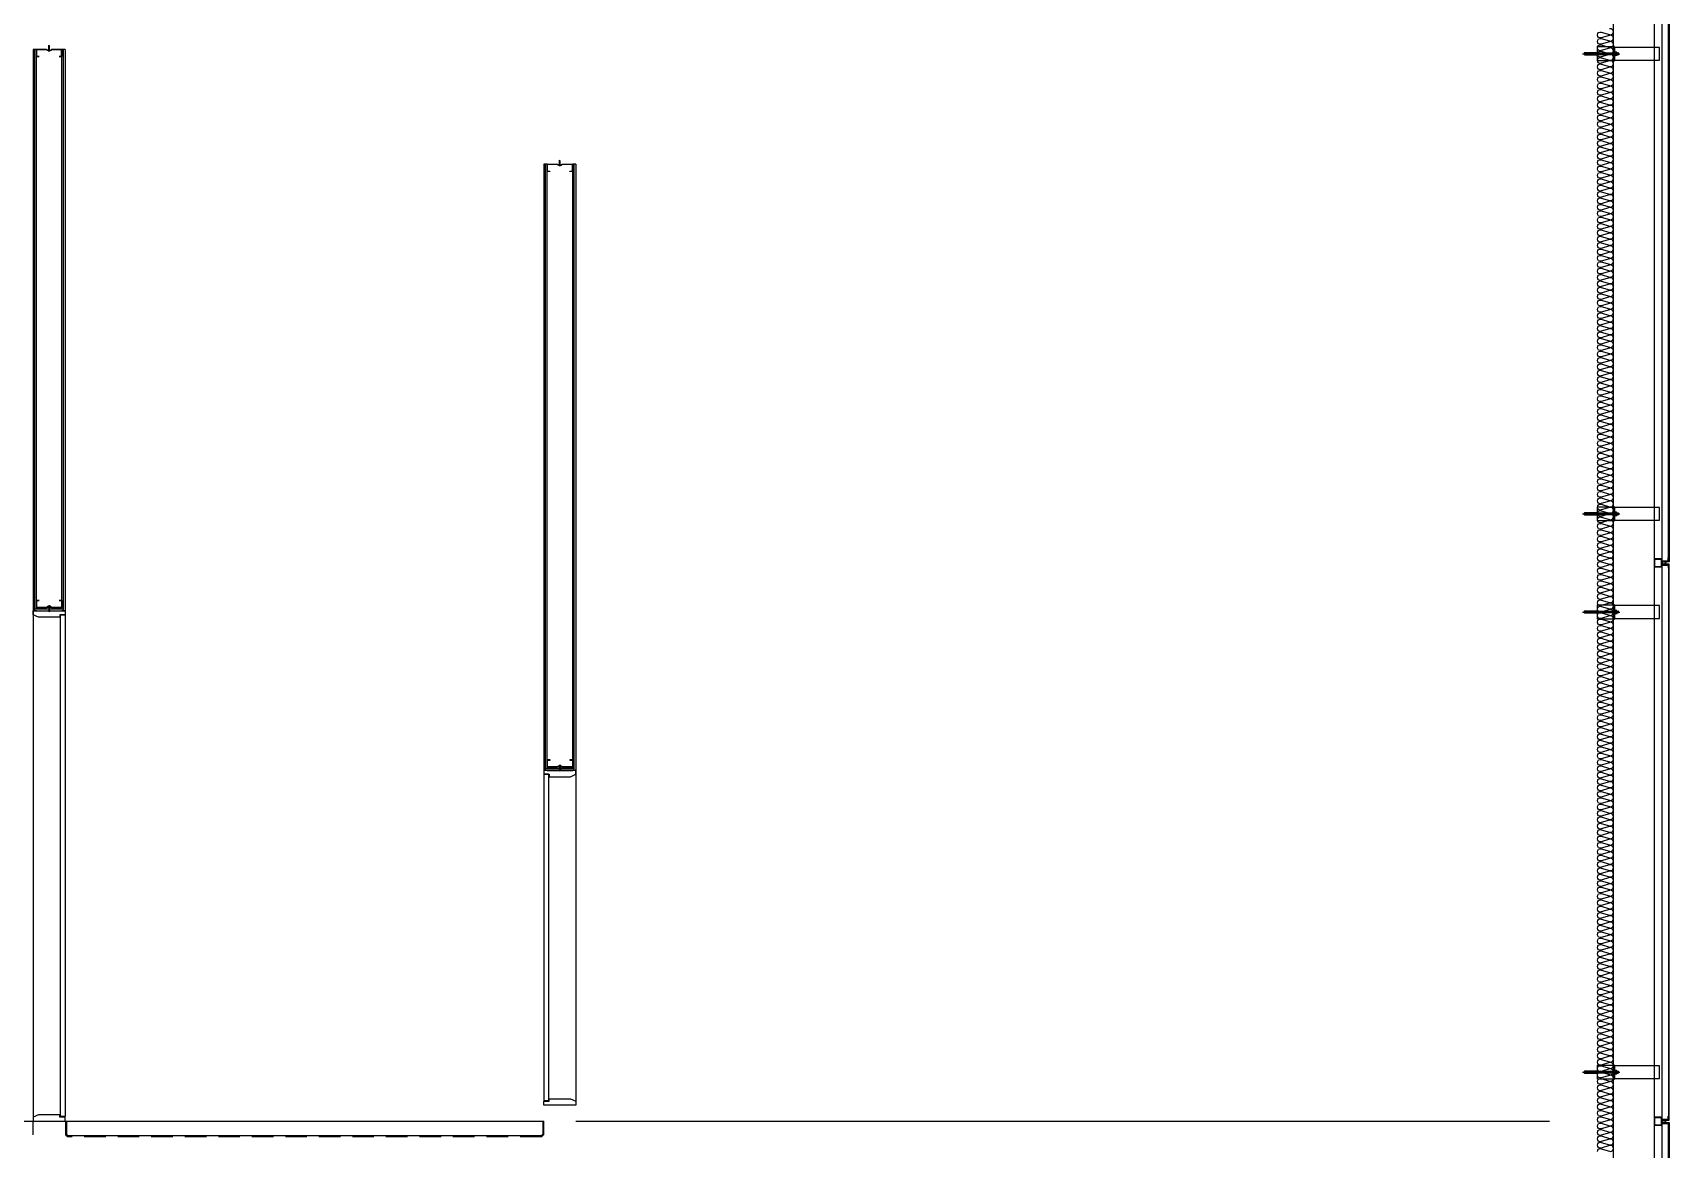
# Model space of a CAD drawing. Header units: millimetres. Extents: x 17311 to 801382, y -242618 to -104888.
# Drawn here: x 781158 to 791411, y -176405 to -169405 of the extents above; entities that cross this region are included whole.
import ezdxf

# ---------------------------------------------------------------- set-up
doc = ezdxf.new("R2010")
doc.units = ezdxf.units.MM
doc.header["$LTSCALE"] = 250
doc.linetypes.add('HID', pattern=[2.8, 1.8, -1])
for name, color, linetype in [('8입면선', 8, 'Continuous'), ('A-DOOR', 4, 'Continuous'), ('A-ELE8', 8, 'Continuous'), ('A-ETC-8', 8, 'Continuous'), ('A-FIN', 6, 'Continuous'), ('A-FIN-8', 8, 'Continuous'), ('A-WALL-D', 7, 'Continuous'), ('A-WP', 1, 'HID'), ('GAGAM-DT', 7, 'Continuous'), ('ISL', 251, 'Continuous'), ('입면', 7, 'Continuous')]:
    doc.layers.add(name, color=color, linetype=linetype)

# ---------------------------------------------------------------- blocks, each defined once
blk = doc.blocks.new('A$C632c858f')
at = {"layer": 'A-ETC-8'}
blk.add_arc((-3, 0), 24, 341.8248, 18.1752, dxfattribs=at)
blk.add_ellipse((34, 0), major_axis=(7.59, 0), ratio=0.987937, dxfattribs=at)
blk = doc.blocks.new('A$Cae507117')
at = {"layer": 'A-ETC-8'}
for points in [[(-50, 0), (-50, -50), (0, -50), (0, 0)], [(-46.8, -3.2), (-46.8, -46.8), (-3.2, -46.8), (-3.2, -3.2)]]:
    blk.add_lwpolyline(points, close=True, dxfattribs=at)
blk = doc.blocks.new('*U91')
at = {"layer": '8입면선', "color": 8}
for p, q in [((10, 0), (10, 3520)), ((190, 0), (190, 3520)), ((190, 10), (10, 10))]:
    blk.add_line(p, q, dxfattribs=at)
at = {"layer": 'A-WALL-D'}
for p, q in [((0, 3520), (0, 0)), ((20, 3520), (0, 3520)), ((20, 10), (20, 3520)), ((180, 10), (180, 3520)), ((200, 3520), (180, 3520)), ((200, 3520), (200, 0)), ((20, 0), (0, 0)), ((180, 20), (20, 20)), ((20, 0), (180, 0)), ((200, 0), (180, 0))]:
    blk.add_line(p, q, dxfattribs=at)
at = {"layer": 'GAGAM-DT', "color": 8}
for p, q in [((105, 3514), (95, 3514)), ((95, 3514), (95, 3511)), ((103, 3509), (96, 3509)), ((97, 3514), (97, 3546)), ((102, 3540), (97, 3546)), ((97, 3514), (97, 3509)), ((102, 3514), (102, 3540)), ((102, 3514), (102, 3509)), ((105, 3514), (105, 3511)), ((95, 26), (95, 29)), ((105, 26), (95, 26)), ((104, 31), (97, 31)), ((98, 26), (98, 31)), ((98, 26), (98, -6)), ((103, 26), (103, 31)), ((103, 26), (103, 0)), ((105, 26), (105, 29)), ((103, 0), (98, -6))]:
    blk.add_line(p, q, dxfattribs=at)
for centre, start, end in [((96, 3511), 180, 270), ((103, 3511), 270, 0), ((97, 29), 90, 180), ((104, 29), 0, 90)]:
    blk.add_arc(centre, 1.51, start, end, dxfattribs=at)
at = {"layer": '입면', "color": 6}
for p, q in [((20, 3475), (20, 3520)), ((20, 3520), (85, 3520)), ((84, 3519), (21, 3519)), ((21, 3519), (21, 3476)), ((89, 3513), (84, 3519)), ((85, 3520), (90, 3514)), ((110, 3513), (89, 3513)), ((90, 3514), (109, 3514)), ((109, 3514), (114, 3520)), ((115, 3519), (110, 3513)), ((114, 3520), (180, 3520)), ((178, 3519), (115, 3519)), ((178, 3476), (178, 3519)), ((180, 3520), (180, 3475)), ((37, 3475), (20, 3475)), ((21, 3476), (37, 3476)), ((37, 3476), (37, 3475)), ((162, 3475), (162, 3476)), ((162, 3476), (178, 3476)), ((180, 3475), (162, 3475)), ((38, 65), (20, 65)), ((20, 65), (20, 20)), ((20, 20), (85, 20)), ((21, 21), (21, 64)), ((21, 64), (38, 64)), ((85, 21), (21, 21)), ((38, 64), (38, 65)), ((90, 27), (85, 21)), ((85, 20), (90, 26)), ((110, 27), (90, 27)), ((90, 26), (110, 26)), ((115, 21), (110, 27)), ((110, 26), (115, 20)), ((179, 21), (115, 21)), ((115, 20), (180, 20)), ((180, 65), (162, 65)), ((162, 65), (162, 64)), ((162, 64), (179, 64)), ((179, 64), (179, 21)), ((180, 20), (180, 65))]:
    blk.add_line(p, q, dxfattribs=at)
blk = doc.blocks.new('*U143')
at = {"layer": '8입면선', "color": 8}
for p, q in [((10, 0), (10, 3800)), ((190, 0), (190, 3800)), ((190, 10), (10, 10))]:
    blk.add_line(p, q, dxfattribs=at)
at = {"layer": 'A-WALL-D'}
for p, q in [((0, 3800), (0, 0)), ((20, 3800), (0, 3800)), ((20, 10), (20, 3800)), ((180, 10), (180, 3800)), ((200, 3800), (180, 3800)), ((200, 3800), (200, 0)), ((20, 0), (0, 0)), ((180, 20), (20, 20)), ((20, 0), (180, 0)), ((200, 0), (180, 0))]:
    blk.add_line(p, q, dxfattribs=at)
at = {"layer": 'GAGAM-DT', "color": 8}
for p, q in [((105, 3794), (95, 3794)), ((95, 3794), (95, 3791)), ((97, 3794), (97, 3826)), ((102, 3820), (97, 3826)), ((97, 3794), (97, 3789)), ((102, 3794), (102, 3820)), ((102, 3794), (102, 3789)), ((105, 3794), (105, 3791)), ((103, 3789), (96, 3789)), ((95, 26), (95, 29)), ((105, 26), (95, 26)), ((104, 31), (97, 31)), ((98, 26), (98, 31)), ((98, 26), (98, -6)), ((103, 26), (103, 31)), ((103, 26), (103, 0)), ((105, 26), (105, 29)), ((103, 0), (98, -6))]:
    blk.add_line(p, q, dxfattribs=at)
for centre, start, end in [((96, 3791), 180, 270), ((103, 3791), 270, 0), ((97, 29), 90, 180), ((104, 29), 0, 90)]:
    blk.add_arc(centre, 1.51, start, end, dxfattribs=at)
at = {"layer": '입면', "color": 6}
for p, q in [((20, 3755), (20, 3800)), ((20, 3800), (85, 3800)), ((84, 3799), (21, 3799)), ((21, 3799), (21, 3756)), ((89, 3793), (84, 3799)), ((85, 3800), (90, 3794)), ((90, 3794), (109, 3794)), ((109, 3794), (114, 3800)), ((115, 3799), (110, 3793)), ((114, 3800), (180, 3800)), ((178, 3799), (115, 3799)), ((178, 3756), (178, 3799)), ((180, 3800), (180, 3755)), ((37, 3755), (20, 3755)), ((21, 3756), (37, 3756)), ((37, 3756), (37, 3755)), ((110, 3793), (89, 3793)), ((162, 3755), (162, 3756)), ((162, 3756), (178, 3756)), ((180, 3755), (162, 3755)), ((38, 65), (20, 65)), ((20, 65), (20, 20)), ((20, 20), (85, 20)), ((21, 21), (21, 64)), ((21, 64), (38, 64)), ((85, 21), (21, 21)), ((38, 64), (38, 65)), ((90, 27), (85, 21)), ((85, 20), (90, 26)), ((110, 27), (90, 27)), ((90, 26), (110, 26)), ((115, 21), (110, 27)), ((110, 26), (115, 20)), ((179, 21), (115, 21)), ((115, 20), (180, 20)), ((180, 65), (162, 65)), ((162, 65), (162, 64)), ((162, 64), (179, 64)), ((179, 64), (179, 21)), ((180, 20), (180, 65))]:
    blk.add_line(p, q, dxfattribs=at)
blk = doc.blocks.new('너트 M12')
for p, q in [((-9, 0), (9, 0)), ((-10, -9), (-10, -1)), ((9, -10), (-9, -10)), ((0, -8), (0, -1)), ((10, -1), (10, -9))]:
    blk.add_line(p, q)
for centre, start, end in [((-9, -1), 90, 180), ((-9, -9), 180, 270), ((9, -1), 0, 90), ((9, -9), 270, 0)]:
    blk.add_arc(centre, 0.5, start, end)
at = {"extrusion": (0, 0, -1)}
for centre, major_axis, ratio, start_param, end_param in [((-5, -1), (-4.75, 0.31), 0.185359, -0.024388, 3.141593), ((5, -1), (4.75, 0.31), 0.185108, 3.141593, 6.30754), ((-5, -9), (4.75, 0.31), 0.187111, 0, 3.166211), ((5, -9), (-4.75, 0.31), 0.185991, 3.117121, 6.283185)]:
    blk.add_ellipse(centre, major_axis=major_axis, ratio=ratio, start_param=start_param, end_param=end_param, dxfattribs=at)
blk = doc.blocks.new('A$C5ebcaad0')
at = {"layer": 'A-ETC-8'}
for p, q in [((-449, -225), (-214, -225)), ((-439, -220), (-439, -229)), ((-437, -219), (-437, -219)), ((-426, -220), (-437, -219)), ((-437, -231), (-426, -229)), ((-437, -231), (-437, -231)), ((-432, -220), (-432, -221)), ((-432, -229), (-432, -230)), ((-416, -219), (-431, -219)), ((-431, -222), (-429, -223)), ((-431, -228), (-429, -227)), ((-431, -231), (-416, -231)), ((-421, -224), (-428, -224)), ((-421, -226), (-428, -226)), ((-426, -220), (-412, -220)), ((-426, -229), (-412, -229)), ((-421, -223), (-421, -223)), ((-421, -227), (-421, -227)), ((-417, -227), (-417, -223)), ((-416, -219), (-413, -219)), ((-416, -231), (-413, -231)), ((-413, -219), (-413, -231)), ((-412, -231), (-412, -219)), ((-409, -219), (-412, -219)), ((-412, -231), (-409, -231)), ((-409, -231), (-409, -219)), ((-355, -219), (-409, -219)), ((-409, -231), (-355, -231)), ((-355, -219), (-246, -219)), ((-246, -231), (-355, -231)), ((-234, -219), (-226, -219)), ((-234, -220), (-224, -220)), ((-234, -229), (-224, -229)), ((-234, -231), (-226, -231)), ((-226, -231), (-226, -219)), ((-224, -220), (-226, -219)), ((-224, -229), (-226, -231)), ((-224, -229), (-224, -220))]:
    blk.add_line(p, q, dxfattribs=at)
for points in [[(-255, -180), (-255, -269), (-355, -269), (-355, -180)], [(34, -185), (-252, -185), (-252, -265), (34, -265)], [(-252, -265), (-246, -265), (-246, -185), (-252, -185)], [(-246, -210), (-246, -240), (-244, -240), (-244, -210)]]:
    blk.add_lwpolyline(points, close=True, dxfattribs=at)
blk.add_lwpolyline([(-252, -177), (-252, -272, -0.414214), (-253, -273), (-255, -273), (-255, -176), (-253, -176, -0.414214)], format="xyb", close=True, dxfattribs=at)
for centre, radius, start, end in [((-437, -220), 1.5, 90, 180), ((-437, -229), 1.5, 180, 270), ((-431, -220), 1, 90, 180), ((-431, -221), 1, 180, 236.3099), ((-431, -229), 1, 123.6901, 180), ((-431, -230), 1, 180, 270), ((-428, -221), 3, 236.3099, 270), ((-428, -229), 3, 90, 123.6901), ((-419, -223), 2, 90, 180), ((-421, -223), 0.5, 270, 0), ((-421, -227), 0.5, 0, 90), ((-419, -227), 2, 180, 270), ((-419, -223), 2, 0, 90), ((-419, -227), 2, 270, 0)]:
    blk.add_arc(centre, radius, start, end, dxfattribs=at)
at = {"layer": 'A-ETC-8', "xscale": -1, "rotation": 90}
blk.add_blockref('너트 M12', (-244, -225), dxfattribs=at)

msp = doc.modelspace()

# ---------------------------------------------------------------- linework, layer by layer
at = {"layer": 'A-DOOR', "linetype": 'Continuous'}
for points in [[(781360.7, -173054.5), (781327.7, -173054.5), (781327.7, -173069.5), (781193.7, -173069.5), (781160.7, -173054.5), (781160.7, -173029.5), (781360.7, -173029.5)], [(781360.7, -176199.5), (781330.7, -176199.5), (781330.7, -173054.5), (781360.7, -173054.5)], [(784360.7, -174054.5), (784393.7, -174054.5), (784393.7, -174069.5), (784527.7, -174069.5), (784560.7, -174054.5), (784560.7, -174029.5), (784360.7, -174029.5)], [(784360.7, -176099.5), (784390.7, -176099.5), (784390.7, -174054.5), (784360.7, -174054.5)], [(784360.7, -176104.5), (784393.7, -176104.5), (784393.7, -176089.5), (784527.7, -176089.5), (784560.7, -176104.5), (784560.7, -176129.5), (784360.7, -176129.5)], [(781360.7, -176204.5), (781327.7, -176204.5), (781327.7, -176189.5), (781193.7, -176189.5), (781160.7, -176204.5), (781160.7, -176229.5), (781360.7, -176229.5)]]:
    msp.add_lwpolyline(points, close=True, dxfattribs=at)
at = {"layer": 'A-ELE8'}
for points in [[(781160.7, -173029.5), (781160.7, -176229.5)], [(784560.7, -174029.5), (784560.7, -176129.5)]]:
    msp.add_lwpolyline(points, dxfattribs=at)
at = {"layer": 'A-ETC-8'}
for p, q in [((791315.7, -154461.7), (791315.7, -200799.5)), ((791365.7, -200799.5), (791365.7, -154461.7))]:
    msp.add_line(p, q, dxfattribs=at)
for points in [[(791402.7, -172718), (791367.7, -172718), (791367.7, -172729), (791365.7, -172729), (791365.7, -172716), (791401, -172716, -0.2265409), (791404.7, -172712.3), (791404.7, -172697.6), (791406.7, -172697.6), (791406.7, -172714, 0.4142136)], [(791402.7, -172741), (791367.7, -172741), (791367.7, -172730), (791365.7, -172730), (791365.7, -172743), (791401, -172743, 0.2265409), (791404.7, -172746.6), (791404.7, -172761.3), (791406.7, -172761.3), (791406.7, -172745, -0.4142136)], [(791402.7, -176218), (791367.7, -176218), (791367.7, -176229), (791365.7, -176229), (791365.7, -176216), (791401, -176216, -0.2265409), (791404.7, -176212.3), (791404.7, -176197.6), (791406.7, -176197.6), (791406.7, -176214, 0.4142136)], [(791402.7, -176241), (791367.7, -176241), (791367.7, -176230), (791365.7, -176230), (791365.7, -176243), (791401, -176243, 0.2265409), (791404.7, -176246.6), (791404.7, -176261.3), (791406.7, -176261.3), (791406.7, -176245, -0.4142136)]]:
    msp.add_lwpolyline(points, format="xyb", close=True, dxfattribs=at)
at = {"layer": 'A-FIN'}
for p, q in [((748460.7, -176229.5), (781160.7, -176229.5)), ((781360.7, -176229.5), (784360.7, -176229.5)), ((784560.7, -176229.5), (790660.7, -176229.5))]:
    msp.add_line(p, q, dxfattribs=at)
for points in [[(791369.7, -169241), (791369.7, -169237), (791410.7, -169237), (791410.7, -172722), (791369.7, -172722), (791369.7, -172718), (791406.7, -172718), (791406.7, -169241), (791369.7, -169241)], [(791369.7, -176218), (791369.7, -176222), (791410.7, -176222), (791410.7, -172737), (791369.7, -172737), (791369.7, -172741), (791406.7, -172741), (791406.7, -176218), (791369.7, -176218)], [(791369.7, -176241), (791369.7, -176237), (791410.7, -176237), (791410.7, -179972), (791369.7, -179972), (791369.7, -179968), (791406.7, -179968), (791406.7, -176241), (791369.7, -176241)]]:
    msp.add_lwpolyline(points, close=True, dxfattribs=at)
at = {"layer": 'A-FIN-8'}
for p, q in [((781368.7, -176229.5), (781368.7, -176311.3)), ((781368.7, -176229.5), (781368.7, -176311.3)), ((781368.7, -176229.5), (781368.7, -176311.3)), ((784352.7, -176229.5), (784352.7, -176311.3)), ((784352.7, -176229.5), (784352.7, -176311.3)), ((781378.9, -176321.5), (781368.7, -176311.3)), ((781378.9, -176321.5), (781368.7, -176311.3)), ((784342.4, -176321.5), (781378.9, -176321.5)), ((784342.4, -176321.5), (784352.7, -176311.3))]:
    msp.add_line(p, q, dxfattribs=at)
at = {"layer": 'A-WP', "ltscale": 0.3}
for p, q in [((781157.7, -176229.5), (781157.7, -176314.3)), ((781363.7, -176229.5), (781363.7, -176314.3)), ((784357.7, -176229.5), (784357.7, -176314.3)), ((781375.8, -176326.5), (781363.7, -176314.3)), ((781375.8, -176326.5), (781363.7, -176314.3)), ((784345.5, -176326.5), (781375.8, -176326.5)), ((784345.5, -176326.5), (784357.7, -176314.3))]:
    msp.add_line(p, q, dxfattribs=at)
at = {"layer": 'ISL'}
msp.add_line((791060.7, -202579.5), (791060.7, -154479.5), dxfattribs=at)
msp.add_lwpolyline([(790960.7, -176419.5, -0.5092668), (790984.9, -176401.8), (791036.4, -176417.1, 1.3725934), (791036.4, -176381.8), (790984.9, -176397.1, -0.5092668), (790960.7, -176379.5, -0.5092668), (790984.9, -176361.8), (791036.4, -176377.1, 1.3725934), (791036.4, -176341.8), (790984.9, -176357.1, -0.5092668), (790960.7, -176339.5, -0.5092668), (790984.9, -176321.8), (791036.4, -176337.1, 1.3725934), (791036.4, -176301.8), (790984.9, -176317.1, -0.5092668), (790960.7, -176299.5, -0.5092668), (790984.9, -176281.8), (791036.4, -176297.1, 1.3725934), (791036.4, -176261.8), (790984.9, -176277.1, -0.5092668), (790960.7, -176259.5, -0.5092668), (790984.9, -176241.8), (791036.4, -176257.1, 1.3725934), (791036.4, -176221.8), (790984.9, -176237.1, -0.5092668), (790960.7, -176219.5, -0.5092668), (790984.9, -176201.8), (791036.4, -176217.1, 1.3725934), (791036.4, -176181.8), (790984.9, -176197.1, -0.5092668), (790960.7, -176179.5, -0.5092668), (790984.9, -176161.8), (791036.4, -176177.1, 1.3725934), (791036.4, -176141.8), (790984.9, -176157.1, -0.5092668), (790960.7, -176139.5, -0.5092668), (790984.9, -176121.8), (791036.4, -176137.1, 1.3725934), (791036.4, -176101.8), (790984.9, -176117.1, -0.5092668), (790960.7, -176099.5, -0.5092668), (790984.9, -176081.8), (791036.4, -176097.1, 1.3725934), (791036.4, -176061.8), (790984.9, -176077.1, -0.5092668), (790960.7, -176059.5, -0.5092668), (790984.9, -176041.8), (791036.4, -176057.1, 1.3725934), (791036.4, -176021.8), (790984.9, -176037.1, -0.5092668), (790960.7, -176019.5, -0.5092668), (790984.9, -176001.8), (791036.4, -176017.1, 1.3725934), (791036.4, -175981.8), (790984.9, -175997.1, -0.5092668), (790960.7, -175979.5, -0.5092668), (790984.9, -175961.8), (791036.4, -175977.1, 1.3725934), (791036.4, -175941.8), (790984.9, -175957.1, -0.5092668), (790960.7, -175939.5, -0.5092668), (790984.9, -175921.8), (791036.4, -175937.1, 1.3725934), (791036.4, -175901.8), (790984.9, -175917.1, -0.5092668), (790960.7, -175899.5, -0.5092668), (790984.9, -175881.8), (791036.4, -175897.1, 1.3725934), (791036.4, -175861.8), (790984.9, -175877.1, -0.5092668), (790960.7, -175859.5, -0.5092668), (790984.9, -175841.8), (791036.4, -175857.1, 1.3725934), (791036.4, -175821.8), (790984.9, -175837.1, -0.5092668), (790960.7, -175819.5, -0.5092668), (790984.9, -175801.8), (791036.4, -175817.1, 1.3725934), (791036.4, -175781.8), (790984.9, -175797.1, -0.5092668), (790960.7, -175779.5, -0.5092668), (790984.9, -175761.8), (791036.4, -175777.1, 1.3725934), (791036.4, -175741.8), (790984.9, -175757.1, -0.5092668), (790960.7, -175739.5, -0.5092668), (790984.9, -175721.8), (791036.4, -175737.1, 1.3725934), (791036.4, -175701.8), (790984.9, -175717.1, -0.5092668), (790960.7, -175699.5, -0.5092668), (790984.9, -175681.8), (791036.4, -175697.1, 1.3725934), (791036.4, -175661.8), (790984.9, -175677.1, -0.5092668), (790960.7, -175659.5, -0.5092668), (790984.9, -175641.8), (791036.4, -175657.1, 1.3725934), (791036.4, -175621.8), (790984.9, -175637.1, -0.5092668), (790960.7, -175619.5, -0.5092668), (790984.9, -175601.8), (791036.4, -175617.1, 1.3725934), (791036.4, -175581.8), (790984.9, -175597.1, -0.5092668), (790960.7, -175579.5, -0.5092668), (790984.9, -175561.8), (791036.4, -175577.1, 1.3725934), (791036.4, -175541.8), (790984.9, -175557.1, -0.5092668), (790960.7, -175539.5, -0.5092668), (790984.9, -175521.8), (791036.4, -175537.1, 1.3725934), (791036.4, -175501.8), (790984.9, -175517.1, -0.5092668), (790960.7, -175499.5, -0.5092668), (790984.9, -175481.8), (791036.4, -175497.1, 1.3725934), (791036.4, -175461.8), (790984.9, -175477.1, -0.5092668), (790960.7, -175459.5, -0.5092668), (790984.9, -175441.8), (791036.4, -175457.1, 1.3725934), (791036.4, -175421.8), (790984.9, -175437.1, -0.5092668), (790960.7, -175419.5, -0.5092668), (790984.9, -175401.8), (791036.4, -175417.1, 1.3725934), (791036.4, -175381.8), (790984.9, -175397.1, -0.5092668), (790960.7, -175379.5, -0.5092668), (790984.9, -175361.8), (791036.4, -175377.1, 1.3725934), (791036.4, -175341.8), (790984.9, -175357.1, -0.5092668), (790960.7, -175339.5, -0.5092668), (790984.9, -175321.8), (791036.4, -175337.1, 1.3725934), (791036.4, -175301.8), (790984.9, -175317.1, -0.5092668), (790960.7, -175299.5, -0.5092668), (790984.9, -175281.8), (791036.4, -175297.1, 1.3725934), (791036.4, -175261.8), (790984.9, -175277.1, -0.5092668), (790960.7, -175259.5, -0.5092668), (790984.9, -175241.8), (791036.4, -175257.1, 1.3725934), (791036.4, -175221.8), (790984.9, -175237.1, -0.5092668), (790960.7, -175219.5, -0.5092668), (790984.9, -175201.8), (791036.4, -175217.1, 1.3725934), (791036.4, -175181.8), (790984.9, -175197.1, -0.5092668), (790960.7, -175179.5, -0.5092668), (790984.9, -175161.8), (791036.4, -175177.1, 1.3725934), (791036.4, -175141.8), (790984.9, -175157.1, -0.5092668), (790960.7, -175139.5, -0.5092668), (790984.9, -175121.8), (791036.4, -175137.1, 1.3725934), (791036.4, -175101.8), (790984.9, -175117.1, -0.5092668), (790960.7, -175099.5, -0.5092668), (790984.9, -175081.8), (791036.4, -175097.1, 1.3725934), (791036.4, -175061.8), (790984.9, -175077.1, -0.5092668), (790960.7, -175059.5, -0.5092668), (790984.9, -175041.8), (791036.4, -175057.1, 1.3725934), (791036.4, -175021.8), (790984.9, -175037.1, -0.5092668), (790960.7, -175019.5, -0.5092668), (790984.9, -175001.8), (791036.4, -175017.1, 1.3725934), (791036.4, -174981.8), (790984.9, -174997.1, -0.5092668), (790960.7, -174979.5, -0.5092668), (790984.9, -174961.8), (791036.4, -174977.1, 1.3725934), (791036.4, -174941.8), (790984.9, -174957.1, -0.5092668), (790960.7, -174939.5, -0.5092668), (790984.9, -174921.8), (791036.4, -174937.1, 1.3725934), (791036.4, -174901.8), (790984.9, -174917.1, -0.5092668), (790960.7, -174899.5, -0.5092668), (790984.9, -174881.8), (791036.4, -174897.1, 1.3725934), (791036.4, -174861.8), (790984.9, -174877.1, -0.5092668), (790960.7, -174859.5, -0.5092668), (790984.9, -174841.8), (791036.4, -174857.1, 1.3725934), (791036.4, -174821.8), (790984.9, -174837.1, -0.5092668), (790960.7, -174819.5, -0.5092668), (790984.9, -174801.8), (791036.4, -174817.1, 1.3725934), (791036.4, -174781.8), (790984.9, -174797.1, -0.5092668), (790960.7, -174779.5, -0.5092668), (790984.9, -174761.8), (791036.4, -174777.1, 1.3725934), (791036.4, -174741.8), (790984.9, -174757.1, -0.5092668), (790960.7, -174739.5, -0.5092668), (790984.9, -174721.8), (791036.4, -174737.1, 1.3725934), (791036.4, -174701.8), (790984.9, -174717.1, -0.5092668), (790960.7, -174699.5, -0.5092668), (790984.9, -174681.8), (791036.4, -174697.1, 1.3725934), (791036.4, -174661.8), (790984.9, -174677.1, -0.5092668), (790960.7, -174659.5, -0.5092668), (790984.9, -174641.8), (791036.4, -174657.1, 1.3725934), (791036.4, -174621.8), (790984.9, -174637.1, -0.5092668), (790960.7, -174619.5, -0.5092668), (790984.9, -174601.8), (791036.4, -174617.1, 1.3725934), (791036.4, -174581.8), (790984.9, -174597.1, -0.5092668), (790960.7, -174579.5, -0.5092668), (790984.9, -174561.8), (791036.4, -174577.1, 1.3725934), (791036.4, -174541.8), (790984.9, -174557.1, -0.5092668), (790960.7, -174539.5, -0.5092668), (790984.9, -174521.8), (791036.4, -174537.1, 1.3725934), (791036.4, -174501.8), (790984.9, -174517.1, -0.5092668), (790960.7, -174499.5, -0.5092668), (790984.9, -174481.8), (791036.4, -174497.1, 1.3725934), (791036.4, -174461.8), (790984.9, -174477.1, -0.5092668), (790960.7, -174459.5, -0.5092668), (790984.9, -174441.8), (791036.4, -174457.1, 1.3725934), (791036.4, -174421.8), (790984.9, -174437.1, -0.5092668), (790960.7, -174419.5, -0.5092668), (790984.9, -174401.8), (791036.4, -174417.1, 1.3725934), (791036.4, -174381.8), (790984.9, -174397.1, -0.5092668), (790960.7, -174379.5, -0.5092668), (790984.9, -174361.8), (791036.4, -174377.1, 1.3725934), (791036.4, -174341.8), (790984.9, -174357.1, -0.5092668), (790960.7, -174339.5, -0.5092668), (790984.9, -174321.8), (791036.4, -174337.1, 1.3725934), (791036.4, -174301.8), (790984.9, -174317.1, -0.5092668), (790960.7, -174299.5, -0.5092668), (790984.9, -174281.8), (791036.4, -174297.1, 1.3725934), (791036.4, -174261.8), (790984.9, -174277.1, -0.5092668), (790960.7, -174259.5, -0.5092668), (790984.9, -174241.8), (791036.4, -174257.1, 1.3725934), (791036.4, -174221.8), (790984.9, -174237.1, -0.5092668), (790960.7, -174219.5, -0.5092668), (790984.9, -174201.8), (791036.4, -174217.1, 1.3725934), (791036.4, -174181.8), (790984.9, -174197.1, -0.5092668), (790960.7, -174179.5, -0.5092668), (790984.9, -174161.8), (791036.4, -174177.1, 1.3725934), (791036.4, -174141.8), (790984.9, -174157.1, -0.5092668), (790960.7, -174139.5, -0.5092668), (790984.9, -174121.8), (791036.4, -174137.1, 1.3725934), (791036.4, -174101.8), (790984.9, -174117.1, -0.5092668), (790960.7, -174099.5, -0.5092668), (790984.9, -174081.8), (791036.4, -174097.1, 1.3725934), (791036.4, -174061.8), (790984.9, -174077.1, -0.5092668), (790960.7, -174059.5, -0.5092668), (790984.9, -174041.8), (791036.4, -174057.1, 1.3725934), (791036.4, -174021.8), (790984.9, -174037.1, -0.5092668), (790960.7, -174019.5, -0.5092668), (790984.9, -174001.8), (791036.4, -174017.1, 1.3725934), (791036.4, -173981.8), (790984.9, -173997.1, -0.5092668), (790960.7, -173979.5, -0.5092668), (790984.9, -173961.8), (791036.4, -173977.1, 1.3725934), (791036.4, -173941.8), (790984.9, -173957.1, -0.5092668), (790960.7, -173939.5, -0.5092668), (790984.9, -173921.8), (791036.4, -173937.1, 1.3725934), (791036.4, -173901.8), (790984.9, -173917.1, -0.5092668), (790960.7, -173899.5, -0.5092668), (790984.9, -173881.8), (791036.4, -173897.1, 1.3725934), (791036.4, -173861.8), (790984.9, -173877.1, -0.5092668), (790960.7, -173859.5, -0.5092668), (790984.9, -173841.8), (791036.4, -173857.1, 1.3725934), (791036.4, -173821.8), (790984.9, -173837.1, -0.5092668), (790960.7, -173819.5, -0.5092668), (790984.9, -173801.8), (791036.4, -173817.1, 1.3725934), (791036.4, -173781.8), (790984.9, -173797.1, -0.5092668), (790960.7, -173779.5, -0.5092668), (790984.9, -173761.8), (791036.4, -173777.1, 1.3725934), (791036.4, -173741.8), (790984.9, -173757.1, -0.5092668), (790960.7, -173739.5, -0.5092668), (790984.9, -173721.8), (791036.4, -173737.1, 1.3725934), (791036.4, -173701.8), (790984.9, -173717.1, -0.5092668), (790960.7, -173699.5, -0.5092668), (790984.9, -173681.8), (791036.4, -173697.1, 1.3725934), (791036.4, -173661.8), (790984.9, -173677.1, -0.5092668), (790960.7, -173659.5, -0.5092668), (790984.9, -173641.8), (791036.4, -173657.1, 1.3725934), (791036.4, -173621.8), (790984.9, -173637.1, -0.5092668), (790960.7, -173619.5, -0.5092668), (790984.9, -173601.8), (791036.4, -173617.1, 1.3725934), (791036.4, -173581.8), (790984.9, -173597.1, -0.5092668), (790960.7, -173579.5, -0.5092668), (790984.9, -173561.8), (791036.4, -173577.1, 1.3725934), (791036.4, -173541.8), (790984.9, -173557.1, -0.5092668), (790960.7, -173539.5, -0.5092668), (790984.9, -173521.8), (791036.4, -173537.1, 1.3725934), (791036.4, -173501.8), (790984.9, -173517.1, -0.5092668), (790960.7, -173499.5, -0.5092668), (790984.9, -173481.8), (791036.4, -173497.1, 1.3725934), (791036.4, -173461.8), (790984.9, -173477.1, -0.5092668), (790960.7, -173459.5, -0.5092668), (790984.9, -173441.8), (791036.4, -173457.1, 1.3725934), (791036.4, -173421.8), (790984.9, -173437.1, -0.5092668), (790960.7, -173419.5, -0.5092668), (790984.9, -173401.8), (791036.4, -173417.1, 1.3725934), (791036.4, -173381.8), (790984.9, -173397.1, -0.5092668), (790960.7, -173379.5, -0.5092668), (790984.9, -173361.8), (791036.4, -173377.1, 1.3725934), (791036.4, -173341.8), (790984.9, -173357.1, -0.5092668), (790960.7, -173339.5, -0.5092668), (790984.9, -173321.8), (791036.4, -173337.1, 1.3725934), (791036.4, -173301.8), (790984.9, -173317.1, -0.5092668), (790960.7, -173299.5, -0.5092668), (790984.9, -173281.8), (791036.4, -173297.1, 1.3725934), (791036.4, -173261.8), (790984.9, -173277.1, -0.5092668), (790960.7, -173259.5, -0.5092668), (790984.9, -173241.8), (791036.4, -173257.1, 1.3725934), (791036.4, -173221.8), (790984.9, -173237.1, -0.5092668), (790960.7, -173219.5, -0.5092668), (790984.9, -173201.8), (791036.4, -173217.1, 1.3725934), (791036.4, -173181.8), (790984.9, -173197.1, -0.5092668), (790960.7, -173179.5, -0.5092668), (790984.9, -173161.8), (791036.4, -173177.1, 1.3725934), (791036.4, -173141.8), (790984.9, -173157.1, -0.5092668), (790960.7, -173139.5, -0.5092668), (790984.9, -173121.8), (791036.4, -173137.1, 1.3725934), (791036.4, -173101.8), (790984.9, -173117.1, -0.5092668), (790960.7, -173099.5, -0.5092668), (790984.9, -173081.8), (791036.4, -173097.1, 1.3725934), (791036.4, -173061.8), (790984.9, -173077.1, -0.5092668), (790960.7, -173059.5, -0.5092668), (790984.9, -173041.8), (791036.4, -173057.1, 1.3725934), (791036.4, -173021.8), (790984.9, -173037.1, -0.5092668), (790960.7, -173019.5, -0.5092668), (790984.9, -173001.8), (791036.4, -173017.1, 1.3725934), (791036.4, -172981.8), (790984.9, -172997.1, -0.5092668), (790960.7, -172979.5, -0.5092668), (790984.9, -172961.8), (791036.4, -172977.1, 1.3725934), (791036.4, -172941.8), (790984.9, -172957.1, -0.5092668), (790960.7, -172939.5, -0.5092668), (790984.9, -172921.8), (791036.4, -172937.1, 1.3725934), (791036.4, -172901.8), (790984.9, -172917.1, -0.5092668), (790960.7, -172899.5, -0.5092668), (790984.9, -172881.8), (791036.4, -172897.1, 1.3725934), (791036.4, -172861.8), (790984.9, -172877.1, -0.5092668), (790960.7, -172859.5, -0.5092668), (790984.9, -172841.8), (791036.4, -172857.1, 1.3725934), (791036.4, -172821.8), (790984.9, -172837.1, -0.5092668), (790960.7, -172819.5, -0.5092668), (790984.9, -172801.8), (791036.4, -172817.1, 1.3725934), (791036.4, -172781.8), (790984.9, -172797.1, -0.5092668), (790960.7, -172779.5, -0.5092668), (790984.9, -172761.8), (791036.4, -172777.1, 1.3725934), (791036.4, -172741.8), (790984.9, -172757.1, -0.5092668), (790960.7, -172739.5, -0.5092668), (790984.9, -172721.8), (791036.4, -172737.1, 1.3725934), (791036.4, -172701.8), (790984.9, -172717.1, -0.5092668), (790960.7, -172699.5, -0.5092668), (790984.9, -172681.8), (791036.4, -172697.1, 1.3725934), (791036.4, -172661.8), (790984.9, -172677.1, -0.5092668), (790960.7, -172659.5, -0.5092668), (790984.9, -172641.8), (791036.4, -172657.1, 1.3725934), (791036.4, -172621.8), (790984.9, -172637.1, -0.5092668), (790960.7, -172619.5, -0.5092668), (790984.9, -172601.8), (791036.4, -172617.1, 1.3725934), (791036.4, -172581.8), (790984.9, -172597.1, -0.5092668), (790960.7, -172579.5, -0.5092668), (790984.9, -172561.8), (791036.4, -172577.1, 1.3725934), (791036.4, -172541.8), (790984.9, -172557.1, -0.5092668), (790960.7, -172539.5, -0.5092668), (790984.9, -172521.8), (791036.4, -172537.1, 1.3725934), (791036.4, -172501.8), (790984.9, -172517.1, -0.5092668), (790960.7, -172499.5, -0.5092668), (790984.9, -172481.8), (791036.4, -172497.1, 1.3725934), (791036.4, -172461.8), (790984.9, -172477.1, -0.5092668), (790960.7, -172459.5, -0.5092668), (790984.9, -172441.8), (791036.4, -172457.1, 1.3725934), (791036.4, -172421.8), (790984.9, -172437.1, -0.5092668), (790960.7, -172419.5, -0.5092668), (790984.9, -172401.8), (791036.4, -172417.1, 1.3725934), (791036.4, -172381.8), (790984.9, -172397.1, -0.5092668), (790960.7, -172379.5, -0.5092668), (790984.9, -172361.8), (791036.4, -172377.1, 1.3725934), (791036.4, -172341.8), (790984.9, -172357.1, -0.5092668), (790960.7, -172339.5, -0.5092668), (790984.9, -172321.8), (791036.4, -172337.1, 1.3725934), (791036.4, -172301.8), (790984.9, -172317.1, -0.5092668), (790960.7, -172299.5, -0.5092668), (790984.9, -172281.8), (791036.4, -172297.1, 1.3725934), (791036.4, -172261.8), (790984.9, -172277.1, -0.5092668), (790960.7, -172259.5, -0.5092668), (790984.9, -172241.8), (791036.4, -172257.1, 1.3725934), (791036.4, -172221.8), (790984.9, -172237.1, -0.5092668), (790960.7, -172219.5, -0.5092668), (790984.9, -172201.8), (791036.4, -172217.1, 1.3725934), (791036.4, -172181.8), (790984.9, -172197.1, -0.5092668), (790960.7, -172179.5, -0.5092668), (790984.9, -172161.8), (791036.4, -172177.1, 1.3725934), (791036.4, -172141.8), (790984.9, -172157.1, -0.5092668), (790960.7, -172139.5, -0.5092668), (790984.9, -172121.8), (791036.4, -172137.1, 1.3725934), (791036.4, -172101.8), (790984.9, -172117.1, -0.5092668), (790960.7, -172099.5, -0.5092668), (790984.9, -172081.8), (791036.4, -172097.1, 1.3725934), (791036.4, -172061.8), (790984.9, -172077.1, -0.5092668), (790960.7, -172059.5, -0.5092668), (790984.9, -172041.8), (791036.4, -172057.1, 1.3725934), (791036.4, -172021.8), (790984.9, -172037.1, -0.5092668), (790960.7, -172019.5, -0.5092668), (790984.9, -172001.8), (791036.4, -172017.1, 1.3725934), (791036.4, -171981.8), (790984.9, -171997.1, -0.5092668), (790960.7, -171979.5, -0.5092668), (790984.9, -171961.8), (791036.4, -171977.1, 1.3725934), (791036.4, -171941.8), (790984.9, -171957.1, -0.5092668), (790960.7, -171939.5, -0.5092668), (790984.9, -171921.8), (791036.4, -171937.1, 1.3725934), (791036.4, -171901.8), (790984.9, -171917.1, -0.5092668), (790960.7, -171899.5, -0.5092668), (790984.9, -171881.8), (791036.4, -171897.1, 1.3725934), (791036.4, -171861.8), (790984.9, -171877.1, -0.5092668), (790960.7, -171859.5, -0.5092668), (790984.9, -171841.8), (791036.4, -171857.1, 1.3725934), (791036.4, -171821.8), (790984.9, -171837.1, -0.5092668), (790960.7, -171819.5, -0.5092668), (790984.9, -171801.8), (791036.4, -171817.1, 1.3725934), (791036.4, -171781.8), (790984.9, -171797.1, -0.5092668), (790960.7, -171779.5, -0.5092668), (790984.9, -171761.8), (791036.4, -171777.1, 1.3725934), (791036.4, -171741.8), (790984.9, -171757.1, -0.5092668), (790960.7, -171739.5, -0.5092668), (790984.9, -171721.8), (791036.4, -171737.1, 1.3725934), (791036.4, -171701.8), (790984.9, -171717.1, -0.5092668), (790960.7, -171699.5, -0.5092668), (790984.9, -171681.8), (791036.4, -171697.1, 1.3725934), (791036.4, -171661.8), (790984.9, -171677.1, -0.5092668), (790960.7, -171659.5, -0.5092668), (790984.9, -171641.8), (791036.4, -171657.1, 1.3725934), (791036.4, -171621.8), (790984.9, -171637.1, -0.5092668), (790960.7, -171619.5, -0.5092668), (790984.9, -171601.8), (791036.4, -171617.1, 1.3725934), (791036.4, -171581.8), (790984.9, -171597.1, -0.5092668), (790960.7, -171579.5, -0.5092668), (790984.9, -171561.8), (791036.4, -171577.1, 1.3725934), (791036.4, -171541.8), (790984.9, -171557.1, -0.5092668), (790960.7, -171539.5, -0.5092668), (790984.9, -171521.8), (791036.4, -171537.1, 1.3725934), (791036.4, -171501.8), (790984.9, -171517.1, -0.5092668), (790960.7, -171499.5, -0.5092668), (790984.9, -171481.8), (791036.4, -171497.1, 1.3725934), (791036.4, -171461.8), (790984.9, -171477.1, -0.5092668), (790960.7, -171459.5, -0.5092668), (790984.9, -171441.8), (791036.4, -171457.1, 1.3725934), (791036.4, -171421.8), (790984.9, -171437.1, -0.5092668), (790960.7, -171419.5, -0.5092668), (790984.9, -171401.8), (791036.4, -171417.1, 1.3725934), (791036.4, -171381.8), (790984.9, -171397.1, -0.5092668), (790960.7, -171379.5, -0.5092668), (790984.9, -171361.8), (791036.4, -171377.1, 1.3725934), (791036.4, -171341.8), (790984.9, -171357.1, -0.5092668), (790960.7, -171339.5, -0.5092668), (790984.9, -171321.8), (791036.4, -171337.1, 1.3725934), (791036.4, -171301.8), (790984.9, -171317.1, -0.5092668), (790960.7, -171299.5, -0.5092668), (790984.9, -171281.8), (791036.4, -171297.1, 1.3725934), (791036.4, -171261.8), (790984.9, -171277.1, -0.5092668), (790960.7, -171259.5, -0.5092668), (790984.9, -171241.8), (791036.4, -171257.1, 1.3725934), (791036.4, -171221.8), (790984.9, -171237.1, -0.5092668), (790960.7, -171219.5, -0.5092668), (790984.9, -171201.8), (791036.4, -171217.1, 1.3725934), (791036.4, -171181.8), (790984.9, -171197.1, -0.5092668), (790960.7, -171179.5, -0.5092668), (790984.9, -171161.8), (791036.4, -171177.1, 1.3725934), (791036.4, -171141.8), (790984.9, -171157.1, -0.5092668), (790960.7, -171139.5, -0.5092668), (790984.9, -171121.8), (791036.4, -171137.1, 1.3725934), (791036.4, -171101.8), (790984.9, -171117.1, -0.5092668), (790960.7, -171099.5, -0.5092668), (790984.9, -171081.8), (791036.4, -171097.1, 1.3725934), (791036.4, -171061.8), (790984.9, -171077.1, -0.5092668), (790960.7, -171059.5, -0.5092668), (790984.9, -171041.8), (791036.4, -171057.1, 1.3725934), (791036.4, -171021.8), (790984.9, -171037.1, -0.5092668), (790960.7, -171019.5, -0.5092668), (790984.9, -171001.8), (791036.4, -171017.1, 1.3725934), (791036.4, -170981.8), (790984.9, -170997.1, -0.5092668), (790960.7, -170979.5, -0.5092668), (790984.9, -170961.8), (791036.4, -170977.1, 1.3725934), (791036.4, -170941.8), (790984.9, -170957.1, -0.5092668), (790960.7, -170939.5, -0.5092668), (790984.9, -170921.8), (791036.4, -170937.1, 1.3725934), (791036.4, -170901.8), (790984.9, -170917.1, -0.5092668), (790960.7, -170899.5, -0.5092668), (790984.9, -170881.8), (791036.4, -170897.1, 1.3725934), (791036.4, -170861.8), (790984.9, -170877.1, -0.5092668), (790960.7, -170859.5, -0.5092668), (790984.9, -170841.8), (791036.4, -170857.1, 1.3725934), (791036.4, -170821.8), (790984.9, -170837.1, -0.5092668), (790960.7, -170819.5, -0.5092668), (790984.9, -170801.8), (791036.4, -170817.1, 1.3725934), (791036.4, -170781.8), (790984.9, -170797.1, -0.5092668), (790960.7, -170779.5, -0.5092668), (790984.9, -170761.8), (791036.4, -170777.1, 1.3725934), (791036.4, -170741.8), (790984.9, -170757.1, -0.5092668), (790960.7, -170739.5, -0.5092668), (790984.9, -170721.8), (791036.4, -170737.1, 1.3725934), (791036.4, -170701.8), (790984.9, -170717.1, -0.5092668), (790960.7, -170699.5, -0.5092668), (790984.9, -170681.8), (791036.4, -170697.1, 1.3725934), (791036.4, -170661.8), (790984.9, -170677.1, -0.5092668), (790960.7, -170659.5, -0.5092668), (790984.9, -170641.8), (791036.4, -170657.1, 1.3725934), (791036.4, -170621.8), (790984.9, -170637.1, -0.5092668), (790960.7, -170619.5, -0.5092668), (790984.9, -170601.8), (791036.4, -170617.1, 1.3725934), (791036.4, -170581.8), (790984.9, -170597.1, -0.5092668), (790960.7, -170579.5, -0.5092668), (790984.9, -170561.8), (791036.4, -170577.1, 1.3725934), (791036.4, -170541.8), (790984.9, -170557.1, -0.5092668), (790960.7, -170539.5, -0.5092668), (790984.9, -170521.8), (791036.4, -170537.1, 1.3725934), (791036.4, -170501.8), (790984.9, -170517.1, -0.5092668), (790960.7, -170499.5, -0.5092668), (790984.9, -170481.8), (791036.4, -170497.1, 1.3725934), (791036.4, -170461.8), (790984.9, -170477.1, -0.5092668), (790960.7, -170459.5, -0.5092668), (790984.9, -170441.8), (791036.4, -170457.1, 1.3725934), (791036.4, -170421.8), (790984.9, -170437.1, -0.5092668), (790960.7, -170419.5, -0.5092668), (790984.9, -170401.8), (791036.4, -170417.1, 1.3725934), (791036.4, -170381.8), (790984.9, -170397.1, -0.5092668), (790960.7, -170379.5, -0.5092668), (790984.9, -170361.8), (791036.4, -170377.1, 1.3725934), (791036.4, -170341.8), (790984.9, -170357.1, -0.5092668), (790960.7, -170339.5, -0.5092668), (790984.9, -170321.8), (791036.4, -170337.1, 1.3725934), (791036.4, -170301.8), (790984.9, -170317.1, -0.5092668), (790960.7, -170299.5, -0.5092668), (790984.9, -170281.8), (791036.4, -170297.1, 1.3725934), (791036.4, -170261.8), (790984.9, -170277.1, -0.5092668), (790960.7, -170259.5, -0.5092668), (790984.9, -170241.8), (791036.4, -170257.1, 1.3725934), (791036.4, -170221.8), (790984.9, -170237.1, -0.5092668), (790960.7, -170219.5, -0.5092668), (790984.9, -170201.8), (791036.4, -170217.1, 1.3725934), (791036.4, -170181.8), (790984.9, -170197.1, -0.5092668), (790960.7, -170179.5, -0.5092668), (790984.9, -170161.8), (791036.4, -170177.1, 1.3725934), (791036.4, -170141.8), (790984.9, -170157.1, -0.5092668), (790960.7, -170139.5, -0.5092668), (790984.9, -170121.8), (791036.4, -170137.1, 1.3725934), (791036.4, -170101.8), (790984.9, -170117.1, -0.5092668), (790960.7, -170099.5, -0.5092668), (790984.9, -170081.8), (791036.4, -170097.1, 1.3725934), (791036.4, -170061.8), (790984.9, -170077.1, -0.5092668), (790960.7, -170059.5, -0.5092668), (790984.9, -170041.8), (791036.4, -170057.1, 1.3725934), (791036.4, -170021.8), (790984.9, -170037.1, -0.5092668), (790960.7, -170019.5, -0.5092668), (790984.9, -170001.8), (791036.4, -170017.1, 1.3725934), (791036.4, -169981.8), (790984.9, -169997.1, -0.5092668), (790960.7, -169979.5, -0.5092668), (790984.9, -169961.8), (791036.4, -169977.1, 1.3725934), (791036.4, -169941.8), (790984.9, -169957.1, -0.5092668), (790960.7, -169939.5, -0.5092668), (790984.9, -169921.8), (791036.4, -169937.1, 1.3725934), (791036.4, -169901.8), (790984.9, -169917.1, -0.5092668), (790960.7, -169899.5, -0.5092668), (790984.9, -169881.8), (791036.4, -169897.1, 1.3725934), (791036.4, -169861.8), (790984.9, -169877.1, -0.5092668), (790960.7, -169859.5, -0.5092668), (790984.9, -169841.8), (791036.4, -169857.1, 1.3725934), (791036.4, -169821.8), (790984.9, -169837.1, -0.5092668), (790960.7, -169819.5, -0.5092668), (790984.9, -169801.8), (791036.4, -169817.1, 1.3725934), (791036.4, -169781.8), (790984.9, -169797.1, -0.5092668), (790960.7, -169779.5, -0.5092668), (790984.9, -169761.8), (791036.4, -169777.1, 1.3725934), (791036.4, -169741.8), (790984.9, -169757.1, -0.5092668), (790960.7, -169739.5, -0.5092668), (790984.9, -169721.8), (791036.4, -169737.1, 1.3725934), (791036.4, -169701.8), (790984.9, -169717.1, -0.5092668), (790960.7, -169699.5, -0.5092668), (790984.9, -169681.8), (791036.4, -169697.1, 1.3725934), (791036.4, -169661.8), (790984.9, -169677.1, -0.5092668), (790960.7, -169659.5, -0.5092668), (790984.9, -169641.8), (791036.4, -169657.1, 1.3725934), (791036.4, -169621.8), (790984.9, -169637.1, -0.5092668), (790960.7, -169619.5, -0.5092668), (790984.9, -169601.8), (791036.4, -169617.1, 1.3725934), (791036.4, -169581.8), (790984.9, -169597.1, -0.5092668), (790960.7, -169579.5, -0.5092668), (790984.9, -169561.8), (791036.4, -169577.1, 1.3725934), (791036.4, -169541.8), (790984.9, -169557.1, -0.5092668), (790960.7, -169539.5, -0.5092668), (790984.9, -169521.8), (791036.4, -169537.1, 1.3725934), (791036.4, -169501.8), (790984.9, -169517.1, -0.5092668), (790960.7, -169499.5, -0.5092668), (790984.9, -169481.8), (791036.4, -169497.1, 1.3725934), (791036.4, -169461.8), (790984.9, -169477.1, -0.5092668), (790960.7, -169459.5, -0.5092668), (790984.9, -169441.8), (791036.4, -169457.1, 1.3725934), (791036.4, -169421.8), (790984.9, -169437.1, -0.5092668), (790960.7, -169419.5, -0.5092668), (790984.9, -169401.8), (791036.4, -169417.1, 1.3725934), (791036.4, -169381.8)], format="xyb", dxfattribs=at)

# ---------------------------------------------------------------- block references
at = {"layer": 'A-ETC-8'}
for p in [(791315.7, -169312), (791315.7, -172197), (791315.7, -172812), (791315.7, -175697)]:
    msp.add_blockref('A$C5ebcaad0', p, dxfattribs=at)
at = {"layer": 'A-ETC-8', "rotation": 180}
for p in [(791315.7, -172754.5), (791315.7, -176254.5)]:
    msp.add_blockref('A$Cae507117', p, dxfattribs=at)
at = {"layer": 'A-ETC-8', "xscale": -1}
for p in [(791410.7, -172729.5), (791410.7, -176229.5)]:
    msp.add_blockref('A$C632c858f', p, dxfattribs=at)
at = {"layer": 'A-WALL-D'}
for name, p in [('*U91', (781160.6, -173029.5)), ('*U143', (784360.6, -174029.5))]:
    msp.add_blockref(name, p, dxfattribs=at)

doc.saveas('drawing.dxf')
